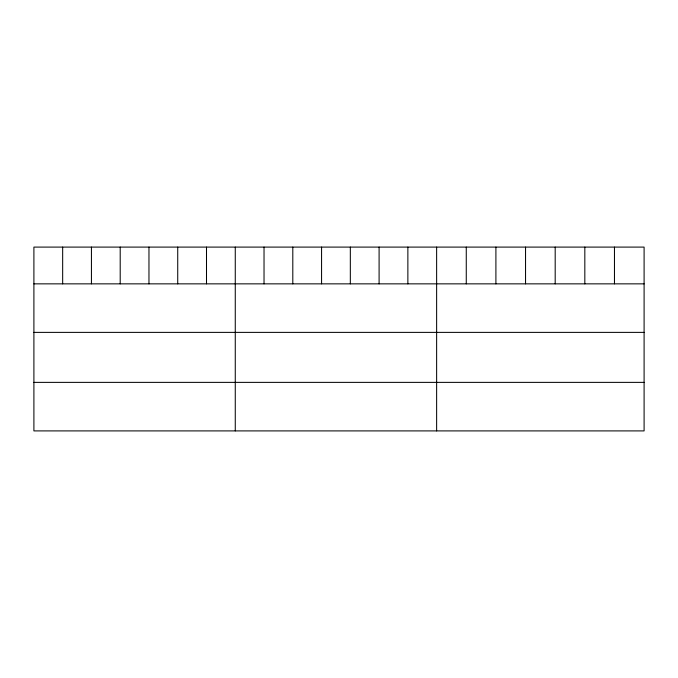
<?xml version="1.0" encoding="UTF-8"?>
<svg xmlns="http://www.w3.org/2000/svg" width="678" height="678" viewBox="0 0 678 678"><rect width="100%" height="100%" fill="white"/><g stroke="black" fill="none" stroke-linecap="round" stroke-linejoin="round"><path stroke-width="1.02" d="M644.1 283.853L644.1 430.903L33.9 430.903L33.9 247.097L644.1 247.097L644.1 283.853L33.9 283.853M33.9 332.381L644.1 332.381M33.9 382.375L644.1 382.375M614.463 247.097L614.463 283.853M584.826 247.097L584.826 283.853M555.189 247.097L555.189 283.853M525.543 247.097L525.543 283.853M495.906 247.097L495.906 283.853M466.269 247.097L466.269 283.853M436.632 247.097L436.632 430.903M407.868 247.097L407.868 283.853M379.095 247.097L379.095 283.853M350.331 247.097L350.331 283.853M321.567 247.097L321.567 283.853M292.803 247.097L292.803 283.853M264.03 247.097L264.03 283.853M235.266 247.097L235.266 430.903M206.502 247.097L206.502 283.853M177.729 247.097L177.729 283.853M148.965 247.097L148.965 283.853M120.201 247.097L120.201 283.853M91.437 247.097L91.437 283.853M62.664 247.097L62.664 283.853"/></g></svg>
